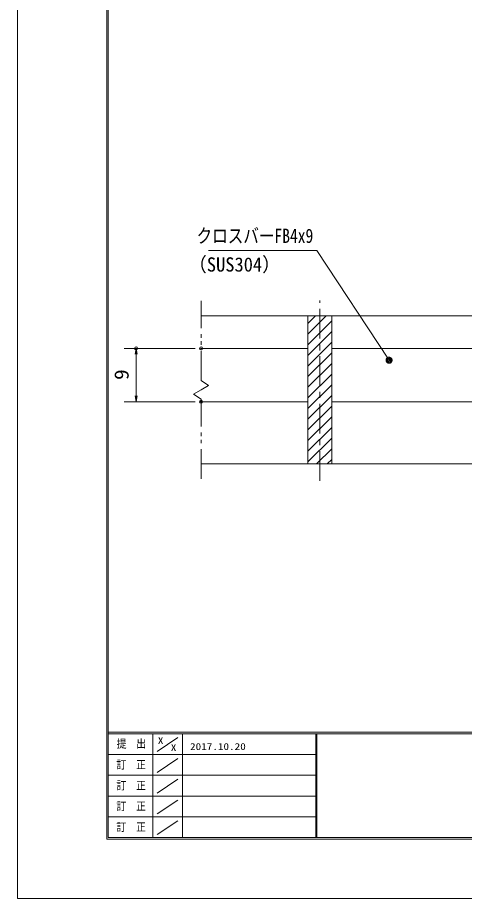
# Model space of a CAD drawing. Units: millimetres, scale not verified. Extents: x -1050 to 1050, y -742 to 742.
# Drawn here: x -1050 to -674, y -742 to 0 of the extents above; entities that cross this region are included whole.
import ezdxf
from ezdxf.enums import TextEntityAlignment as Align

# ---------------------------------------------------------------- set-up
doc = ezdxf.new("R2010")
doc.units = ezdxf.units.MM
doc.header["$LTSCALE"] = 5
doc.header["$PDMODE"] = 32
doc.header["$PDSIZE"] = 2.5
doc.linetypes.add('CHAIN1', pattern=[8, 5, -1, 1, -1])
doc.linetypes.add('DOUBLE_CHAIN1', pattern=[8.8, 5, -1, 0.6, -0.6, 0.6, -1])
for name, color, linetype, lineweight in [('0-0_7-図\u3000枠', 4, 'Continuous', 9), ('0-1_寸法注釈', 2, 'Continuous', 9), ('0-2_0', 2, 'Continuous', 9), ('0-3_DEFPOINTS', 134, 'Continuous', 9), ('0-4_蓋', 5, 'Continuous', 9), ('0-5_ハッチング', 4, 'Continuous', 9), ('0-6_想像線', 134, 'DOUBLE_CHAIN1', 9), ('0-7_中心線', 6, 'CHAIN1', 9)]:
    doc.layers.add(name, color=color, linetype=linetype, lineweight=lineweight)
doc.styles.add('ＭＳ ゴシック', font='')
doc.styles.get('ＭＳ ゴシック').set_extended_font_data('MS Gothic')

# ---------------------------------------------------------------- blocks, each defined once
blk = doc.blocks.new('_OPEN')
at = {"layer": '0-2_0'}
blk.add_line((0, 0), (-5, 0), dxfattribs=at)
blk.add_lwpolyline([(-5, 0.833), (0, 0), (-5, -0.833)], dxfattribs=at)
blk = doc.blocks.new('_Dot')
at = {"layer": '0-2_0'}
for p, q in [((-2.5, 0), (-5, 0)), ((2.445, 0.5), (-2.445, 0.5)), ((1.997, 1.5), (-1.997, 1.5)), ((2.289, -0.995), (-2.289, -0.995)), ((1.499, -1.995), (-1.499, -1.995))]:
    blk.add_line(p, q, dxfattribs=at)
for points in [[(2.5, 0), (2.48, 0.313), (2.421, 0.622), (2.324, 0.92), (2.191, 1.204), (2.023, 1.469), (1.822, 1.711), (1.594, 1.926), (1.34, 2.111), (1.064, 2.262), (0.773, 2.378), (0.468, 2.456), (0.157, 2.495), (-0.157, 2.495), (-0.468, 2.456), (-0.773, 2.378), (-1.064, 2.262), (-1.34, 2.111), (-1.594, 1.926), (-1.822, 1.711), (-2.023, 1.469), (-2.191, 1.204), (-2.324, 0.92), (-2.421, 0.622), (-2.48, 0.313), (-2.5, 0), (0, 0)], [(-2.5, 0), (-2.48, -0.313), (-2.421, -0.622), (-2.324, -0.92), (-2.191, -1.204), (-2.023, -1.469), (-1.822, -1.711), (-1.594, -1.926), (-1.34, -2.111), (-1.064, -2.262), (-0.773, -2.378), (-0.468, -2.456), (-0.157, -2.495), (0.157, -2.495), (0.468, -2.456), (0.773, -2.378), (1.064, -2.262), (1.34, -2.111), (1.594, -1.926), (1.822, -1.711), (2.023, -1.469), (2.191, -1.204), (2.324, -0.92), (2.421, -0.622), (2.48, -0.313), (2.5, 0), (0, 0)]]:
    blk.add_lwpolyline(points, close=True, dxfattribs=at)

msp = doc.modelspace()

# ---------------------------------------------------------------- linework, layer by layer
at = {"layer": '0-0_7-図\u3000枠'}
for p, q in [((-975, -692.5), (-975, 692.5)), ((-973.75, -691.25), (-973.75, 691.25)), ((998.75, -602.5), (-973.75, -602.5)), ((998.75, -603.75), (-973.75, -603.75)), ((-936.25, -691.192), (-936.25, -603.75)), ((-932.5, -618.606), (-915, -606.924)), ((-911.25, -603.75), (-911.25, -691.192)), ((-798.75, -603.75), (-798.75, -691.192)), ((-798, -603.75), (-798, -691.192)), ((-798.75, -621.25), (-973.75, -621.25)), ((-932.5, -636.247), (-915, -624.565)), ((-798.75, -638.75), (-973.75, -638.75)), ((-932.5, -653.747), (-915, -642.065)), ((-798.75, -656.25), (-973.75, -656.25)), ((-932.5, -671.247), (-915, -659.565)), ((-798.75, -673.75), (-973.75, -673.75)), ((-932.5, -688.747), (-915, -677.065)), ((1000, -692.5), (-975, -692.5)), ((998.75, -691.25), (-973.75, -691.25))]:
    msp.add_line(p, q, dxfattribs=at)
at = {"layer": '0-1_寸法注釈'}
for p, q in [((-900.45, -278.808), (-960.2, -278.808)), ((-950.2, -318.808), (-950.2, -283.808)), ((-900.45, -323.808), (-960.2, -323.808))]:
    msp.add_line(p, q, dxfattribs=at)
msp.add_lwpolyline([(-889.251, -196.234), (-798.078, -196.234), (-737.667, -287.984)], dxfattribs=at)
at = {"layer": '0-3_DEFPOINTS'}
msp.add_lwpolyline([(-1050, -742.5), (-1050, 742.5), (1050, 742.5), (1050, -742.5)], close=True, dxfattribs=at)
for p in [(-950.2, -278.808), (-895.45, -278.808), (-895.45, -323.808)]:
    msp.add_point(p, dxfattribs=at)
at = {"layer": '0-4_蓋'}
for p, q in [((-895.45, -251.308), (-95.45, -251.308)), ((-805.45, -251.308), (-785.45, -251.308)), ((-805.45, -251.308), (-805.45, -376.308)), ((-785.45, -376.308), (-785.45, -251.308)), ((-895.45, -278.808), (-805.45, -278.808)), ((-785.45, -278.808), (-655.45, -278.808)), ((-895.45, -323.808), (-805.45, -323.808)), ((-785.45, -323.808), (-655.45, -323.808)), ((-895.45, -376.308), (-95.45, -376.308)), ((-805.45, -376.308), (-785.45, -376.308))]:
    msp.add_line(p, q, dxfattribs=at)
at = {"layer": '0-5_ハッチング'}
for p, q in [((-805.45, -257.774), (-798.984, -251.308)), ((-805.45, -266.754), (-790.004, -251.308)), ((-805.45, -275.735), (-785.45, -255.735)), ((-805.45, -284.715), (-785.45, -264.715)), ((-805.45, -293.695), (-785.45, -273.695)), ((-805.45, -302.676), (-785.45, -282.676)), ((-805.45, -311.656), (-785.45, -291.656)), ((-805.45, -320.636), (-785.45, -300.636)), ((-805.45, -329.616), (-785.45, -309.616)), ((-805.45, -338.597), (-785.45, -318.597)), ((-805.45, -347.577), (-785.45, -327.577)), ((-805.45, -356.557), (-785.45, -336.557)), ((-805.45, -365.537), (-785.45, -345.537)), ((-805.45, -374.518), (-785.45, -354.518)), ((-798.261, -376.308), (-785.45, -363.498)), ((-789.28, -376.308), (-785.45, -372.478))]:
    msp.add_line(p, q, dxfattribs=at)
msp.add_lwpolyline([(-785.45, -251.308), (-805.45, -251.308), (-805.45, -376.308), (-785.45, -376.308)], close=True, dxfattribs=at)
at = {"layer": '0-6_想像線'}
for p, q in [((-895.45, -305.859), (-895.45, -238.808)), ((-895.45, -305.859), (-889.157, -310.072)), ((-889.157, -310.072), (-895.45, -313.808)), ((-901.743, -317.545), (-895.45, -313.808)), ((-895.45, -321.757), (-901.743, -317.545)), ((-895.45, -388.808), (-895.45, -321.757))]:
    msp.add_line(p, q, dxfattribs=at)
at = {"layer": '0-7_中心線'}
msp.add_line((-795.45, -390.535), (-795.45, -238.606), dxfattribs=at)

# ---------------------------------------------------------------- block references
at = {"layer": '0-1_寸法注釈'}
for name, p, rotation in [('_OPEN', (-950.2, -278.808), 90), ('_Dot', (-737.111, -288.815), 303.79581), ('_OPEN', (-950.2, -323.808), 270)]:
    msp.add_blockref(name, p, dxfattribs=dict(at, rotation=rotation))

# ---------------------------------------------------------------- texts
at = {"layer": '0-0_7-図\u3000枠', "color": 5, "style": 'ＭＳ ゴシック'}
for s, height, width, p in [('提\u3000出', 6.745, 0.9, (-966.593, -617.56)), ('X', 5.755, 1.2, (-931.902, -614.076)), ('X', 5.755, 1.2, (-920.995, -620.022)), ('2017.10.20', 5.755, 1.2, (-904.801, -619.113)), ('訂\u3000正', 6.745, 0.9, (-966.76, -635.201)), ('訂\u3000正', 6.745, 0.9, (-966.76, -652.701)), ('訂\u3000正', 6.745, 0.9, (-966.76, -670.201)), ('訂\u3000正', 6.745, 0.9, (-966.76, -687.701))]:
    msp.add_text(s, height=height, dxfattribs=dict(at, width=width)).set_placement(p, align=Align.BOTTOM_LEFT)
at = {"layer": '0-1_寸法注釈', "color": 7, "style": 'ＭＳ ゴシック'}
for s, width, p in [('クロスバーFB4x9', 0.8, (-899.272, -193.547)), ('（SUS304）', 0.95, (-906.231, -217.712))]:
    msp.add_text(s, height=12.02, dxfattribs=dict(at, width=width)).set_placement(p, align=Align.BOTTOM_LEFT)
at = {"layer": '0-1_寸法注釈', "color": 7, "style": 'ＭＳ ゴシック', "width": 1.1}
msp.add_text('9', height=12.02, rotation=90, dxfattribs=at).set_placement((-952.887, -305.457), align=Align.BOTTOM_LEFT)

doc.saveas('drawing.dxf')
